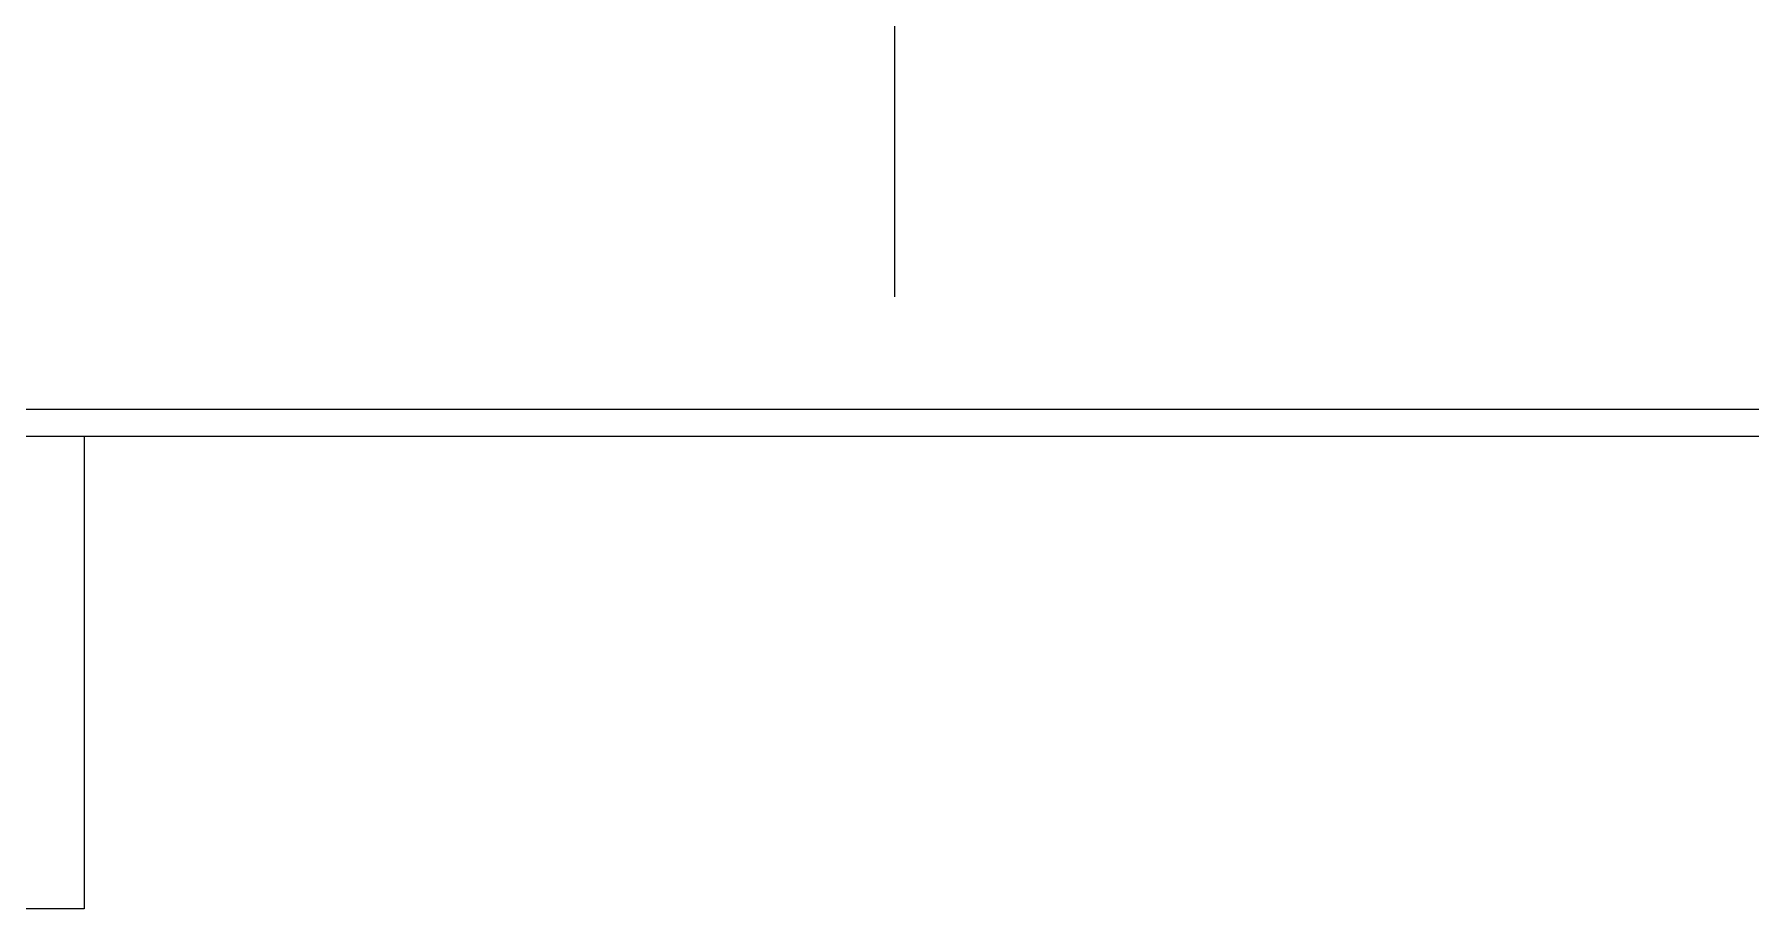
# Model space of a CAD drawing. Extents: x -1451 to 148, y -12854 to 856.
# Drawn here: x 60.62 to 70.16, y 333.9 to 338.76 of the extents above; entities that cross this region are included whole.
import ezdxf

# ---------------------------------------------------------------- set-up
doc = ezdxf.new("R2010")
doc.units = 0
doc.header["$LTSCALE"] = 0.15
doc.layers.add('0 sockets', color=252, linetype='Continuous')
doc.layers.add('anal', color=252, linetype='Continuous', lineweight=20)

# ---------------------------------------------------------------- blocks, each defined once
blk = doc.blocks.new('ARCH')
at = {"layer": 'anal'}
for p, q in [((96.525, 336.675), (58.125, 336.675)), ((96.675, 336.525), (60, 336.525)), ((60.9, 336.525), (60.9, 335.4)), ((60.9, 335.4), (60.9, 333.9)), ((60.9, 333.9), (58.275, 333.9))]:
    blk.add_line(p, q, dxfattribs=at)

msp = doc.modelspace()

# ---------------------------------------------------------------- linework, layer by layer
at = {"layer": '0 sockets', "color": 3}
msp.add_lwpolyline([(65.4, 342.525), (65.4, 337.3009)], dxfattribs=at)

# ---------------------------------------------------------------- block references
msp.add_blockref('ARCH', (0, 0), dxfattribs=at)

doc.saveas('drawing.dxf')
